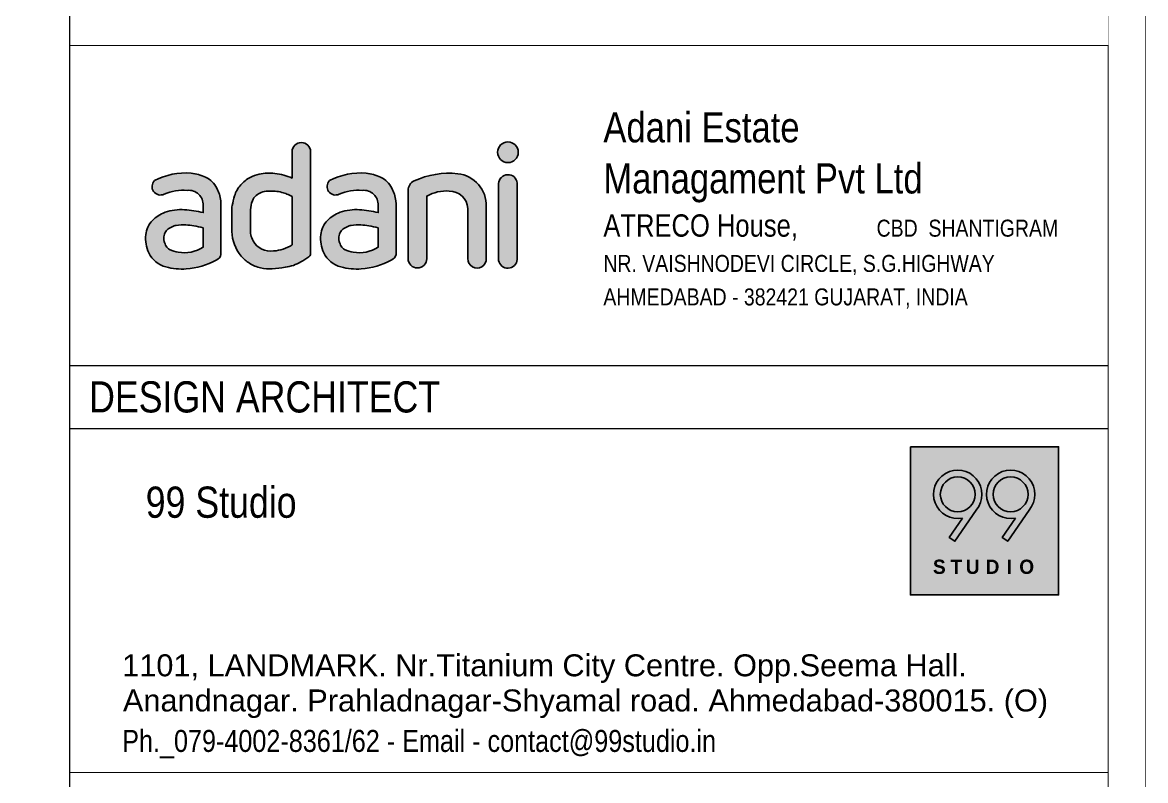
# Model space of a CAD drawing. Header units: millimetres. Extents: x 1112055 to 3390982, y -148532 to 766891.
# Drawn here: x 2055971 to 2075758, y 598531 to 611892 of the extents above; entities that cross this region are included whole.
import ezdxf

# ---------------------------------------------------------------- set-up
doc = ezdxf.new("R2010")
doc.units = ezdxf.units.MM
for name, color, linetype, lineweight in [('B TITLE BLOCK', 250, 'Continuous', 0), ('P_TITLE BLOCK TEXT', 7, 'Continuous', 9), ('TB IL', 7, 'Continuous', 9), ('tb text', 7, 'Continuous', 13)]:
    doc.layers.add(name, color=color, linetype=linetype, lineweight=lineweight)
for name, color, linetype in [('FORMAT TEXT', 7, 'Continuous'), ('Logo Color', 251, 'Continuous'), ('Logo Font', 255, 'Continuous'), ('Logo Line', 251, 'Continuous')]:
    doc.layers.add(name, color=color, linetype=linetype)
doc.styles.add('A', font='GOTHICB.TTF')
doc.styles.add('SWINC', font='swissc.ttf')

# ---------------------------------------------------------------- blocks, each defined once
blk = doc.blocks.new('A$C448A1362')
h = blk.add_hatch(color=144)
h.set_gradient(color1=(0, 128, 167), color2=(196, 60, 91), rotation=5, tint=1)
edge = h.paths.add_edge_path()
edge.add_arc((14.81933344435538, -0.6985207138125133), 0.7431945778757773, 0, 360)
edge = h.paths.add_edge_path()
edge.add_line((14.15277161007043, -2.943220954840626), (14.15074250250791, -8.452755263949484))
edge.add_arc((14.81271016430946, -8.345192536199875), 0.6706496295921845, 189.2292944955668, 356.1382558233712)
edge.add_line((15.48183706351529, -8.390360206402192), (15.48183706351529, -2.906189741824846))
edge.add_arc((14.81858030050353, -2.970500210281671), 0.6663672936405483, 5.538180628108128, 177.6538117834876)
edge = h.paths.add_edge_path()
edge.add_line((7.658612856253058, -3.439845030765127), (7.658612856253058, -8.334052471542009))
edge.add_arc((8.327457436545956, -8.32652838341778), 0.668886899624382, 180.6445149192386, 359.3554850807614)
edge.add_line((8.996302016838627, -8.334052471542464), (8.996302016838627, -3.840593774361196))
edge.add_arc((10.43994891255898, -6.488699477092041), 3.016053741622978, 86.78809535472402, 118.5975448000749, ccw=False)
edge.add_arc((10.61373491564996, -4.807273183709412), 1.329898324167716, 3.2061460087869023, 90.20678352166891, ccw=False)
edge.add_line((11.94155164382369, -4.732893824975463), (11.94155164382369, -8.320863272386077))
edge.add_arc((12.60398342205281, -8.339524168990692), 0.6626945675571669, 178.3863879075979, 362.4913548570173)
edge.add_line((13.26605160525287, -8.310717734573473), (13.26605160525287, -4.586290803584006))
edge.add_arc((10.97818174704571, -4.509470264667243), 2.28915920881283, 358.0768837756475, 443.9565772997473)
edge.add_arc((10.59401221925009, -8.138142946765356), 5.938111340575273, 83.95657729974697, 114.9107743569737)
edge.add_arc((8.408866964090748, -3.432967517766201), 0.7502856299517944, 114.9107743569736, 180.5252106281581)
edge = h.paths.add_edge_path(flags=16)
edge.add_line((5.507758839991311, -6.128919827983509), (5.507758839991311, -7.509220247381791))
edge.add_arc((4.146227910375046, -5.350103415743206), 2.552557925878734, 260.598114554046, 302.23537625721383, ccw=False)
edge.add_arc((4.087928553207348, -5.702189379883976), 2.195677916363923, 243.4590382901451, 260.5981145540465, ccw=False)
edge.add_arc((3.365096810479827, -7.149373683017757), 0.5780165996690875, 209.8633087811852, 243.4590382901451, ccw=False)
edge.add_arc((4.137351262187394, -6.705965495283408), 1.468515201089699, 195.2092911337714, 209.8633087811827, ccw=False)
edge.add_arc((3.574157333157927, -6.859079973122107), 0.8848788031333445, 166.7985330258342, 195.2092911337714, ccw=False)
edge.add_arc((3.587606153449087, -6.862234728725753), 0.8986926820288219, 147.3576210444231, 166.798533025833, ccw=False)
edge.add_arc((3.389644337597701, -6.73542645901648), 0.6635986204241061, 120.63220694506651, 147.3576210444251, ccw=False)
edge.add_arc((4.530526850433716, -8.662080861807453), 2.902707839709622, 112.49789540908989, 120.632206945066, ccw=False)
edge.add_arc((3.650891727382941, -6.538233166334294), 0.6039066340219512, 97.65291712801451, 112.49789540909, ccw=False)
edge.add_arc((4.113118942007532, -9.978226818855319), 4.074815783988947, 87.68643739568421, 97.65291712801928, ccw=False)
edge.add_arc((4.113118942007304, -9.978226818858502), 4.074815783992284, 79.75290279672708, 87.68643739568432, ccw=False)
edge.add_arc((3.750854027135574, -11.98215784152194), 6.111228171535338, 73.29237366723208, 79.75290279672572, ccw=False)
edge = h.paths.add_edge_path()
edge.add_line((6.790154819498412, -4.403163846067628), (6.789647542607781, -8.021569906915602))
edge.add_arc((6.267806578629234, -7.927663462294049), 0.530222983307471, 290.01279134982053, 349.79867748199996, ccw=False)
edge.add_arc((3.985686338293817, -4.071748072450418), 5.002758515494103, 273.6188457994145, 299.5013455248223, ccw=False)
edge.add_arc((4.003606063649386, -4.355086746707229), 4.718853741165793, 255.66704751986748, 273.6188457994148, ccw=False)
edge.add_arc((3.293400358615145, -7.134654667361929), 1.849988117091353, 205.0891047683781, 255.66704751986708, ccw=False)
edge.add_arc((3.859586546516539, -6.869564954474072), 2.475159577771575, 173.9289781433874, 205.0891047683788, ccw=False)
edge.add_arc((3.123595983136966, -6.791286721989991), 1.735017975735576, 136.2598033714836, 173.9289781433874, ccw=False)
edge.add_arc((3.557998223588356, -7.206993982662198), 2.336281506215076, 109.5799741139754, 136.2598033714825, ccw=False)
edge.add_arc((3.91599006055776, -8.213464895504103), 3.404523919590422, 85.56592316711209, 109.5799741139746, ccw=False)
edge.add_arc((3.508382811704678, -13.46992161850562), 8.67676072668705, 76.65013801281992, 85.56592316711192, ccw=False)
edge.add_line((5.511817055116353, -5.027621698430494), (5.511817055116353, -4.501575562849439))
edge.add_arc((4.472484140997949, -4.465110926590796), 1.039972391973434, 357.9906215679799, 455.6588950534437)
edge.add_arc((4.086198299446323, -6.903609543656557), 3.484972647131051, 85.32993988743719, 113.1845555418632)
edge.add_arc((2.444315375492806, -3.165488927077377), 0.5988448662169389, 133.8620426340904, 296.78541516636506, ccw=False)
edge.add_arc((4.224328531941637, -6.831218957114515), 4.648377712036712, 84.78407122185848, 118.17724551367121, ccw=False)
edge.add_arc((4.305412553357883, -5.453939858085732), 3.269732674621548, 65.0770173786932, 84.00498154086301, ccw=False)
edge.add_arc((5.011671825826625, -3.985957337240734), 1.640984457002071, 25.615854055559396, 65.8410484831349, ccw=False)
edge.add_arc((4.440738750321316, -4.424729147798871), 2.350214712372408, 6.139679798615873, 29.24615656970508, ccw=False)
edge.add_line((6.777472897232656, -4.173367414613267), (6.790154819498412, -4.403163846067628))
edge = h.paths.add_edge_path()
edge.add_line((-0.6647863651678563, -0.6543876243279101), (-0.6647863651678563, -2.554646856619684))
edge.add_arc((-2.400736746012171, -6.432294233545463), 4.248490661933166, 65.88282809930101, 83.13487306898243)
edge.add_arc((-2.306256045762893, -5.647543298269056), 3.458072650285579, 83.13487306898298, 101.7924313308425)
edge.add_arc((-2.511163092840661, -4.666060909044745), 2.455428855959866, 101.7924313308415, 118.2655509453169)
edge.add_arc((-2.511163092840889, -4.66606090904429), 2.455428855959293, 118.2655509453176, 138.2614549608422)
edge.add_arc((-2.762000777547655, -4.442269798546704), 2.119271147127837, 138.261454960843, 163.1198987464418)
edge.add_arc((1.435355871833508, -5.715932123283665), 6.505615702627138, 163.1198987464423, 169.3828484008401)
edge.add_arc((-3.19076537750334, -4.848743643640091), 1.798916894248737, 169.3828484008401, 182.2402990978122)
edge.add_line((-4.988307303988677, -4.919064443836078), (-4.988307303988677, -6.369876351031735))
edge.add_arc((-2.069278757865959, -6.282007161035608), 2.9203507747582, 181.7242085214847, 219.8409375234252)
edge.add_arc((-2.492418944295423, -6.635066779090948), 2.369262114674396, 219.8409375234248, 238.8760015993548)
edge.add_arc((-2.291705121782343, -6.30265454861069), 2.757571179106963, 238.8760015993553, 256.8052270138245)
edge.add_arc((-2.291705121782343, -6.30265454861069), 2.757571179106969, 256.8052270138248, 274.3139534058478)
edge.add_arc((-3.081769659276461, 4.170752759902143), 13.2607355891034, 274.3139534058478, 278.35095906789)
edge.add_arc((-1.635209111257609, -5.683693761481891), 3.30068269457009, 278.3509590678898, 299.1663416277946)
edge.add_arc((-2.948734989847708, -3.330170478050832), 5.995941880507485, 299.166341627795, 305.5628000104232)
edge.add_arc((0.2806405914250263, -7.913759985370007), 0.3910279286526687, 311.2521827326039, 366.890062656182)
edge.add_line((0.6688445802926708, -7.866850455274061), (0.6647863651676289, -0.6543876243279101))
edge.add_arc((-2.273736754432321e-13, -0.6648689873070452), 0.6648689873071513, 0.9032798203518209, 179.0967201796482)
edge = h.paths.add_edge_path(flags=16)
edge.add_line((-0.6566699349179999, -3.865957618892708), (-0.6566699349179999, -7.331673335662117))
edge.add_arc((-2.177874036258572, -4.976513678812125), 2.803718767492351, 273.8152628129169, 302.8585285343123, ccw=False)
edge.add_arc((-2.222214389678811, -6.391559054528216), 1.40160951483312, 207.7678228712067, 279.4820398668521, ccw=False)
edge.add_arc((-1.983284873086404, -6.265757242648078), 1.671634346601225, 177.0124350050554, 207.7678228712068, ccw=False)
edge.add_line((-3.652647250965629, -6.178632963264818), (-3.652647250965629, -4.830798264866871))
edge.add_arc((-1.238173986717811, -5.021393273126478), 2.42198422805385, 159.7603310861371, 175.4865139123886, ccw=False)
edge.add_arc((-2.68210193758614, -4.488995900572945), 0.8830316980514378, 128.3998146419164, 159.7603310861371, ccw=False)
edge.add_arc((-2.214624559589311, -5.078809482746465), 1.635637279119564, 114.37650926095529, 128.3998146419147, ccw=False)
edge.add_arc((-2.394140627233583, -4.682636839643919), 1.200690406863742, 90.11877477638052, 114.3765092609566, ccw=False)
edge.add_arc((-2.371279833046856, -15.71044246335828), 12.22851972592457, 87.66288555333898, 90.11877477638222, ccw=False)
edge.add_arc((-1.946071046559382, -5.291973032022042), 1.801376886018847, 71.99206667147678, 87.66288555333881, ccw=False)
edge.add_arc((-6.364710685310456, -19.83489248203136), 17.00044722771216, 71.72441422244219, 72.98208476505982, ccw=False)
edge.add_arc((-1.948515104208809, -6.169105727444958), 2.640711107135314, 60.711755299823324, 69.72818362236211, ccw=False)
edge = h.paths.add_edge_path(flags=16)
edge.add_line((-7.044807818593881, -6.128919827983509), (-7.044807818593881, -7.509220247381791))
edge.add_arc((-8.406338748210146, -5.350103415743206), 2.552557925878734, 260.598114554046, 302.23537625721383, ccw=False)
edge.add_arc((-8.464638105377844, -5.702189379883976), 2.195677916363924, 243.4590382901451, 260.5981145540465, ccw=False)
edge.add_arc((-9.187469848105366, -7.149373683017757), 0.5780165996690874, 209.8633087811852, 243.4590382901451, ccw=False)
edge.add_arc((-8.41521539639757, -6.705965495283408), 1.468515201089699, 195.2092911337714, 209.8633087811827, ccw=False)
edge.add_arc((-8.978409325427265, -6.859079973122107), 0.8848788031333437, 166.7985330258342, 195.2092911337714, ccw=False)
edge.add_arc((-8.964960505136105, -6.862234728725753), 0.8986926820288219, 147.3576210444231, 166.798533025833, ccw=False)
edge.add_arc((-9.162922320987263, -6.73542645901648), 0.6635986204241063, 120.63220694506651, 147.3576210444251, ccw=False)
edge.add_arc((-8.022039808151249, -8.662080861807453), 2.902707839709622, 112.49789540908989, 120.632206945066, ccw=False)
edge.add_arc((-8.901674931202251, -6.538233166334294), 0.6039066340219509, 97.65291712801428, 112.49789540908989, ccw=False)
edge.add_arc((-8.43944771657766, -9.978226818855319), 4.074815783988947, 87.68643739568421, 97.65291712801928, ccw=False)
edge.add_arc((-8.439447716577888, -9.978226818858502), 4.074815783992284, 79.75290279672708, 87.68643739568432, ccw=False)
edge.add_arc((-8.801712631449618, -11.98215784152194), 6.111228171535338, 73.29237366723208, 79.75290279672572, ccw=False)
edge = h.paths.add_edge_path()
edge.add_line((-5.762411839086781, -4.403163846067628), (-5.762919115977411, -8.021569906915602))
edge.add_arc((-6.284760079955959, -7.927663462294049), 0.5302229833074719, 290.01279134982065, 349.798677482, ccw=False)
edge.add_arc((-8.566880320291148, -4.071748072450418), 5.002758515494103, 273.6188457994145, 299.5013455248223, ccw=False)
edge.add_arc((-8.548960594935807, -4.355086746707229), 4.718853741165793, 255.66704751986748, 273.6188457994148, ccw=False)
edge.add_arc((-9.259166299970047, -7.134654667361929), 1.849988117091353, 205.0891047683781, 255.66704751986708, ccw=False)
edge.add_arc((-8.692980112068653, -6.869564954474072), 2.475159577771575, 173.9289781433874, 205.0891047683788, ccw=False)
edge.add_arc((-9.428970675448227, -6.791286721989991), 1.735017975735576, 136.2598033714836, 173.9289781433874, ccw=False)
edge.add_arc((-8.994568434996836, -7.206993982662198), 2.336281506215077, 109.5799741139754, 136.2598033714825, ccw=False)
edge.add_arc((-8.636576598027432, -8.213464895504103), 3.404523919590422, 85.56592316711209, 109.5799741139746, ccw=False)
edge.add_arc((-9.044183846880514, -13.46992161850562), 8.67676072668705, 76.65013801281992, 85.56592316711192, ccw=False)
edge.add_line((-7.040749603468839, -5.027621698430494), (-7.040749603468839, -4.501575562849439))
edge.add_arc((-8.080082517587016, -4.465110926590796), 1.039972391973435, 357.9906215679799, 455.6588950534437)
edge.add_arc((-8.466368359138869, -6.903609543656557), 3.484972647131051, 85.32993988743719, 113.1845555418632)
edge.add_arc((-10.10825128309239, -3.165488927077377), 0.5988448662169391, 133.8620426340904, 296.7854151663651, ccw=False)
edge.add_arc((-8.328238126643555, -6.831218957114515), 4.648377712036713, 84.78407122185848, 118.17724551367121, ccw=False)
edge.add_arc((-8.24715410522731, -5.453939858085732), 3.269732674621548, 65.0770173786932, 84.00498154086301, ccw=False)
edge.add_arc((-7.540894832758568, -3.985957337240734), 1.640984457002071, 25.615854055559396, 65.8410484831349, ccw=False)
edge.add_arc((-8.111827908263876, -4.424729147798871), 2.350214712372407, 6.139679798615873, 29.24615656970508, ccw=False)
edge.add_line((-5.775093761352537, -4.173367414613267), (-5.762411839086781, -4.403163846067628))
at = {"layer": 'Defpoints'}
for points in [[(-0.6647863651678563, -0.6543876243279101), (-0.6647863651678563, -2.554646856619684, 0.07541875449206863), (-1.892903717377976, -2.214264063008386, 0.08158927728195095), (-3.012971091884083, -2.262455367618031, 0.07200158244177832), (-3.673952880372099, -2.503411890666257, 0.08747065465243846), (-4.343380748454138, -3.031402128400487, 0.1088927901249689), (-4.789962039753391, -3.826897298314407, 0.02733407760724219), (-4.95888524433235, -4.517301146458749, 0.05616014285171117), (-4.988307303988677, -4.919064443836078), (-4.988307303988677, -6.369876351031735, 0.1678662430565968), (-4.311599931891351, -8.152954621588151, 0.08324764646749883), (-3.717071416075441, -8.663275173559896, 0.07839098920922768), (-2.921153974680465, -8.987425106671026, 0.07654520455502953), (-2.084276282893143, -9.052413098854458, 0.01761658224182823), (-1.155830395295652, -8.949379339873985, 0.09107480465804352), (-0.02663203675820114, -8.565878010559345, 0.02791706392525837), (0.5384744194011546, -8.207740525776217, 0.2476503926846541), (0.6688445802926708, -7.866850455274061), (0.6647863651676289, -0.6543876243279101, 0.9843577705796193), (-0.6647863651678563, -0.6543876243279101, -0.9843577705796193)], [(7.658612856253058, -3.439845030765127), (7.658612856253058, -8.334052471542464, 0.9888138903809678), (8.996302016838627, -8.334052471542464), (8.996302016838627, -3.840593774361196, -0.1396930776755655), (10.60893525214442, -3.477383520671765, -0.3989627704076013), (11.94155164382369, -4.732893824975463), (11.94155164382369, -8.320863272386077, 1.036479897949533), (13.26605160525287, -8.310717734573473), (13.26605160525287, -4.586290803584006, 0.3933042129500563), (11.21918935156964, -2.233033307961932, 0.1358904779811795), (8.092841874630494, -2.752484843964567, 0.2943844530381903), (7.658612856253058, -3.439845030765127, 4.248669503008863)], [(14.15277161007043, -2.943220954840626), (14.15074250250791, -8.452755263949484, 0.891820705005876), (15.48183706351529, -8.390360206402192), (15.48183706351529, -2.906189741824846, 0.933458803029733), (14.15277161007043, -2.943220954840626, 1.924318933905837)], [(-0.6566699349179999, -3.865957618892708), (-0.6566699349179999, -7.331673335661662, -0.1274079101730488), (-1.99131543415956, -7.77401878428941, -0.3235416448118485), (-3.462418416980199, -7.044554615566767, -0.1350070942812793), (-3.652647250965629, -6.178632963264818), (-3.652647250965629, -4.830798264866871, -0.06872631680704114), (-3.510609721589844, -4.183512952425872, -0.1376965565907644), (-3.230592877963318, -3.79696796176745, -0.06126469009804751), (-2.889702807461617, -3.588984436609962, -0.10624137210056), (-2.396629669771301, -3.48194901268721, -0.01071624843410108), (-1.872612641752767, -3.492094550499814, -0.06848360903983725), (-1.389177764984424, -3.578838898797358, -0.005487678053938331), (-1.033576664654447, -3.691961645407218, -0.03936189994623337), (-0.6566699349179999, -3.865957618892708, 1.356783517631229)], [(-7.044807818593881, -6.128919827983509), (-7.044807818593881, -7.509220247381791, -0.1837024111024695), (-8.82332059713508, -7.86837228594618, -0.07492305019557059), (-9.445749341935425, -7.666476083476255, -0.1476481128128201), (-9.688734972545944, -7.437186928912297, -0.06402749356167123), (-9.83229433259362, -7.091224089504294, -0.1246042540064638), (-9.839903485953073, -6.656995071127085, -0.08503102905075369), (-9.72170797043691, -6.377485504390961, -0.1171430805373001), (-9.501042523013666, -6.164429210327171, -0.03550754085689274), (-9.132759500417933, -5.980287699029532, -0.06486417715555219), (-8.982098263901435, -5.939705547779113, -0.04351440527225555), (-8.274954278366295, -5.906732549888375, -0.03463040874682313), (-7.714563698912571, -5.96840552179242, -0.02819684536750116), (-7.044807818593881, -6.128919827983509, 0.4870208130656629)], [(5.507758839991311, -6.128919827983509), (5.507758839991311, -7.509220247381791, -0.1837024111024695), (3.729246061450112, -7.86837228594618, -0.07492305019557059), (3.106817316649767, -7.666476083476255, -0.1476481128128201), (2.86383168603902, -7.437186928912297, -0.06402749356167123), (2.720272325991345, -7.091224089504294, -0.1246042540064638), (2.712663172632119, -6.656995071127085, -0.08503102905075369), (2.830858688148282, -6.377485504390961, -0.1171430805373001), (3.051524135571299, -6.164429210327171, -0.03550754085689274), (3.419807158167259, -5.980287699029532, -0.06486417715555219), (3.57046839468353, -5.939705547779113, -0.04351440527225555), (4.277612380218898, -5.906732549888375, -0.03463040874682313), (4.838002959672622, -5.96840552179242, -0.02819684536750116), (5.507758839991311, -6.128919827983509, 0.4870208130656629)]]:
    blk.add_lwpolyline(points, format="xyb", dxfattribs=at)
for points in [[(-5.762411839086781, -4.403163846067628), (-5.762919115977411, -8.021569906915602, -0.2669481187597852), (-6.103301909588708, -8.425869588745854, -0.1134162915094906), (-8.2511122645069, -9.064531194046367, -0.07849008793115403), (-9.717142478421238, -8.927059156686255, -0.2243418394939228), (-10.9346070159279, -7.919099975008749, -0.1368057198153948), (-11.15425790956988, -6.607789212736179, -0.1658590459996468), (-10.68249040128603, -5.591713600808589, -0.1169414544130342), (-9.777508428406009, -5.005808792133166, -0.1051662217590635), (-8.373365995148106, -4.819130896382148, -0.03892208847284846), (-7.040749603468839, -5.027621698430494), (-7.040749603468839, -4.501575562849439, 0.4539793650940807), (-8.182629884272046, -3.43020676984338, 0.1221406884645016), (-9.838381655281182, -3.700078075657302, -0.8610727055752213), (-10.52320545762882, -2.733715599011475, -0.1467451494329428), (-7.905656701989301, -2.20208941763326, -0.08277711465856903), (-6.869290014436729, -2.488700860838208, -0.1773403027500228), (-6.061197927666626, -3.276501871983101, -0.1011640304320547), (-5.775093761352537, -4.173367414613267)], [(6.790154819498412, -4.403163846067628), (6.789647542607781, -8.021569906915602, -0.2669481187597852), (6.449264748996484, -8.425869588745854, -0.1134162915094906), (4.301454394078291, -9.064531194046367, -0.07849008793115403), (2.835424180163955, -8.927059156686255, -0.2243418394939228), (1.617959642657297, -7.919099975008749, -0.1368057198153948), (1.398308749015314, -6.607789212736179, -0.1658590459996468), (1.870076257299161, -5.591713600808589, -0.1169414544130342), (2.775058230179184, -5.005808792133166, -0.1051662217590635), (4.179200663437086, -4.819130896382148, -0.03892208847284846), (5.511817055116353, -5.027621698430494), (5.511817055116353, -4.501575562849439, 0.4539793650940807), (4.369936774313146, -3.43020676984338, 0.1221406884645016), (2.71418500330401, -3.700078075657302, -0.8610727055752213), (2.029361200956373, -2.733715599011475, -0.1467451494329428), (4.646909956595891, -2.20208941763326, -0.08277711465856903), (5.683276644148464, -2.488700860838208, -0.1773403027500228), (6.491368730918566, -3.276501871983101, -0.1011640304320547), (6.777472897232656, -4.173367414613267)]]:
    blk.add_lwpolyline(points, format="xyb", close=True, dxfattribs=at)
blk.add_circle((14.81933344435538, -0.6985207138125133), 0.7431945778757773, dxfattribs=at)
blk = doc.blocks.new('Z$W@#6E2766C7')
at = {"layer": 'Logo Font', "style": 'A'}
for s, p in [('S', (0.477201075365187, 0.4427458525618988)), ('T', (0.8451072909420388, 0.4427458525618988)), ('U', (1.170529324572427, 0.4427458525618988)), ('D', (1.588321054015565, 0.4427458525618988)), ('I', (2.031184820887617, 0.4427458525618988)), ('O', (2.298338986166228, 0.4427458525618988))]:
    blk.add_text(s, height=0.30118144, dxfattribs=at).set_placement(p)
blk = doc.blocks.new('A$C9f46f36f')
at = {"layer": 'Logo Color'}
h = blk.add_hatch(color=22, dxfattribs=at)
edge = h.paths.add_edge_path(flags=0)
edge.add_arc((-2651.583773184335, -1156.24687560508), 307.1893068638838, 180, 360, ccw=False)
edge.add_arc((-2651.583773184335, -1156.24687560508), 307.1893068638838, 0, 180, ccw=False)
edge = h.paths.add_edge_path(flags=16)
edge.add_line((-2568.222982186591, -1574.687979126815), (-2800.432897544233, -1914.725855800236))
edge.add_line((-2800.432897541439, -1914.725855799858), (-2701.769266437739, -1982.102683498029))
edge.add_line((-2701.769266444957, -1982.102683492471), (-2326.533018882386, -1432.623404472455))
edge.add_arc((-2651.583773184335, -1156.24687560508), 426.6637769954773, 319.6269312612779, 641.266816491063)
edge = h.paths.add_edge_path(flags=0)
edge.add_arc((-1719.777309257304, -1156.24687560508), 307.1893068638838, 180, 360, ccw=False)
edge.add_arc((-1719.777309257304, -1156.24687560508), 307.1893068638838, 0, 180, ccw=False)
edge = h.paths.add_edge_path(flags=16)
edge.add_line((-1636.416518274462, -1574.687979126815), (-1868.626433632104, -1914.725855800236))
edge.add_line((-1868.62643362931, -1914.725855799858), (-1769.96280252561, -1982.102683498029))
edge.add_line((-1769.962802517926, -1982.102683492471), (-1394.726554955356, -1432.623404472455))
edge.add_arc((-1719.777309257304, -1156.24687560508), 426.6637769954765, 319.6269312612779, 641.2668164910631)
h.paths.add_polyline_path([(-3486.935391280567, -317.6303075854667), (-876.5585415994283, -317.6303075854667), (-876.5585415994283, -2928.007157264743), (-3486.935391280567, -2928.007157264743)])
at = {"layer": 'Logo Font'}
h = blk.add_hatch(color=256, dxfattribs=at)
edge = h.paths.add_edge_path(flags=16)
edge.add_arc((-2651.583773184335, -1156.246875599492), 307.1893068638814, 180, 360, ccw=False)
edge.add_arc((-2651.583773184335, -1156.246875599492), 307.1893068638814, 0, 180, ccw=False)
edge = h.paths.add_edge_path()
edge.add_line((-2568.222982186591, -1574.687979126815), (-2800.432897544233, -1914.725855800236))
edge.add_line((-2800.432897541439, -1914.725855799858), (-2701.769266437739, -1982.102683498029))
edge.add_line((-2701.769266444957, -1982.102683499921), (-2326.533018882386, -1432.623404479906))
edge.add_arc((-2651.583773184335, -1156.246875599492), 426.6637769954742, 319.6269312612787, 641.2668164910637)
h = blk.add_hatch(color=256, dxfattribs=at)
edge = h.paths.add_edge_path()
edge.add_line((-1636.416518274462, -1574.687979126815), (-1868.626433632337, -1914.725855800236))
edge.add_line((-1868.62643362931, -1914.725855799858), (-1769.96280252561, -1982.102683498029))
edge.add_line((-1769.962802517926, -1982.102683499921), (-1394.726554955356, -1432.623404479906))
edge.add_arc((-1719.777309257304, -1156.246875599492), 426.6637769954735, 319.6269312612787, 641.2668164910638)
edge = h.paths.add_edge_path(flags=16)
edge.add_arc((-1719.777309257304, -1156.246875599492), 307.1893068638814, 180, 360, ccw=False)
edge.add_arc((-1719.777309257304, -1156.246875599492), 307.1893068638814, 0, 180, ccw=False)
for points in [[(-2568.222982186591, -1574.687979126815), (-2800.432897541439, -1914.725855799858), (-2701.769266444957, -1982.102683499921), (-2326.533018845832, -1432.62340447912, 5.918618956459519)], [(-1636.416518274462, -1574.687979126815), (-1868.62643362931, -1914.725855799858), (-1769.962802517926, -1982.102683499921), (-1394.726554933703, -1432.62340447912, 5.918618956459519)], [(-2344.394466344034, -1156.246875599492, -1), (-2958.77308008424, -1156.246875599492, -1)], [(-1412.5880023723, -1156.246875599492, -1), (-2026.966616097605, -1156.246875599492, -1)]]:
    blk.add_lwpolyline(points, format="xyb", close=True, dxfattribs=at)
at = {"layer": 'Logo Line'}
blk.add_lwpolyline([(-3486.935391280567, -317.6303075854667), (-876.5585415994283, -317.6303075854667), (-876.5585415994283, -2928.007157264743), (-3486.935391280567, -2928.007157264743)], close=True, dxfattribs=at)
at = {"layer": 'Logo Font', "xscale": 834.901957593243, "yscale": 834.901957593243, "zscale": 834.901957593243}
blk.add_blockref('Z$W@#6E2766C7', (-3486.935391280567, -2928.007157264743), dxfattribs=at)

msp = doc.modelspace()

# ---------------------------------------------------------------- linework, layer by layer
at = {"layer": 'B TITLE BLOCK', "color": 250, "lineweight": 0}
for p, q in [((2056798.987848531, 637748.8157320857), (2056798.987848531, 563761.7177485148)), ((2056798.987848527, 605848.3490301413), (2075101.624178751, 605848.3490301413)), ((2075101.624178751, 604731.5566255099), (2056798.98784853, 604731.5566255099))]:
    msp.add_line(p, q, dxfattribs=at)
at = {"layer": 'B TITLE BLOCK', "color": 1, "const_width": 8.389066461453254}
msp.add_lwpolyline([(1978205.978600341, 730781.912428686), (2075754.301590813, 730781.912428686), (2075754.301590813, 563109.0403364531), (1978205.978600341, 563109.0403364531)], close=True, dxfattribs=at)
at = {"layer": 'B TITLE BLOCK', "color": 250, "lineweight": 0}
for points, const_width in [([(1978858.656012403, 730129.2350166243), (2075101.624178751, 730129.2350166243), (2075101.624178751, 563761.7177485148), (1978858.656012403, 563761.7177485148)], 8.389066461453254), ([(2056798.987848527, 611486.2940989197), (2075101.624178751, 611486.2940989197), (2075101.624178751, 605848.3490301413), (2056798.987848527, 605848.3490301413)], 15.26111845840563), ([(2075101.624178751, 605848.3490301371), (2056798.98784853, 605848.3490301371), (2056798.98784853, 598671.4570534592), (2075101.624178751, 598671.4570534592)], 15.26111845840563), ([(2075101.624178751, 563761.7177485148), (2056798.98784853, 563761.7177485148), (2056798.98784853, 598671.4570534592), (2075101.624178751, 598671.4570534592)], 15.26111845840563)]:
    msp.add_lwpolyline(points, close=True, dxfattribs=dict(at, const_width=const_width))

# ---------------------------------------------------------------- block references
msp.add_blockref('A$C9f46f36f', (2075101.624178751, 604731.5566255099))
at = {"layer": 'TB IL', "lineweight": 0, "xscale": 245.659242202028, "yscale": 245.659242202028, "zscale": 245.659242202028}
msp.add_blockref('A$C448A1362', (2060884.215136146, 609775.0866389577), dxfattribs=at)

# ---------------------------------------------------------------- texts
at = {"layer": 'FORMAT TEXT', "lineweight": 0, "style": 'SWINC'}
for s, p in [('DESIGN ARCHITECT', (2057145.627153663, 605018.2975611058)), ('99 Studio', (2058142.368604923, 603162.5921047612))]:
    msp.add_text(s, height=549.0790899063935, dxfattribs=at).set_placement(p)
at = {"layer": 'P_TITLE BLOCK TEXT', "lineweight": 0, "char_height": 387.3066630424684, "attachment_point": 7, "style": 'SWINC'}
for s, insert in [('\\A1;{\\pql;\\fArial|b0|i0|c0|p34;1101, LANDMARK. Nr.Titanium City Centre. Opp.Seema Hall.}', (2057727.69212392, 600251.5708219414)), ('\\A1;{\\pql;\\fArial|b0|i0|c0|p34;Anandnagar. Prahladnagar-Shyamal road. Ahmedabad-380015. (O)}', (2057740.731698127, 599631.9545237813))]:
    msp.add_mtext(s, dxfattribs=dict(at, insert=insert))
at = {"layer": 'P_TITLE BLOCK TEXT', "lineweight": 0, "insert": (2057727.711870878, 598923.828498391), "char_height": 387.3066630424684, "width": 11258.22750827204, "attachment_point": 7, "style": 'SWINC'}
msp.add_mtext('\\A1;\\pxql;Ph._079-4002-8361/62 - Email - contact@99studio.in   ', dxfattribs=at)
at = {"layer": 'tb text', "lineweight": 0, "style": 'SWINC'}
for s, height, p in [('Adani Estate', 532.0951338686584, (2066206.017355298, 609778.5141385221)), ('Managament Pvt Ltd', 532.0951338686584, (2066206.017355298, 608878.0163539398)), ('ATRECO House,', 393.0533544374392, (2066206.017355298, 608116.5603487889)), ('  CBD  SHANTIGRAM', 299.3022683370212, (2070829.073476539, 608116.5603487887)), ('NR. VAISHNODEVI CIRCLE, S.G.HIGHWAY', 299.3022683370212, (2066206.017355298, 607495.2026895483)), ('AHMEDABAD - 382421 GUJARAT, INDIA', 299.3022683370212, (2066206.017355298, 606905.0953923416))]:
    msp.add_text(s, height=height, dxfattribs=at).set_placement(p)

doc.saveas('drawing.dxf')
